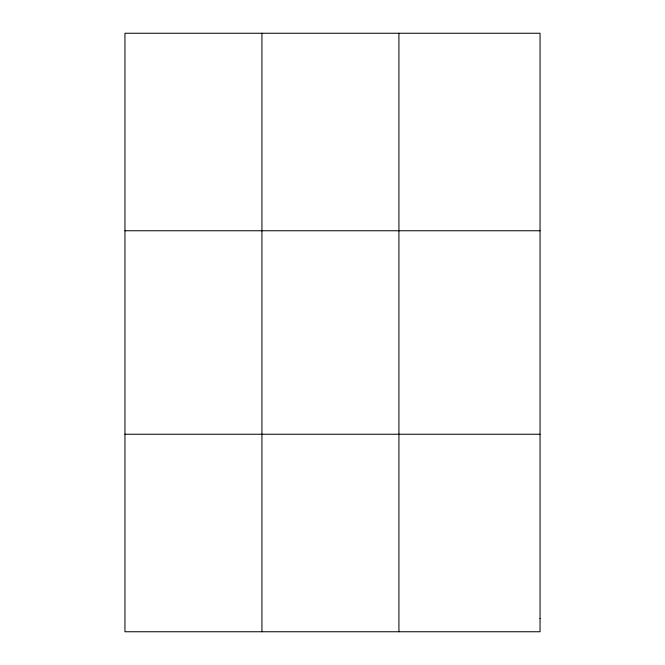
<?xml version="1.0" encoding="UTF-8"?>
<svg xmlns="http://www.w3.org/2000/svg" width="665" height="665" viewBox="0 0 665 665"><rect width="100%" height="100%" fill="white"/><g stroke="black" fill="none" stroke-linecap="round" stroke-linejoin="round"><path stroke-width="1" d="M261.935 33.25L261.935 631.75M398.917 33.25L398.917 631.75M124.954 230.755L540.047 230.755M124.954 434.245L540.047 434.245M540.047 618.583L540.047 631.75L124.954 631.75L124.954 33.25L540.047 33.25L540.047 618.583"/></g></svg>
